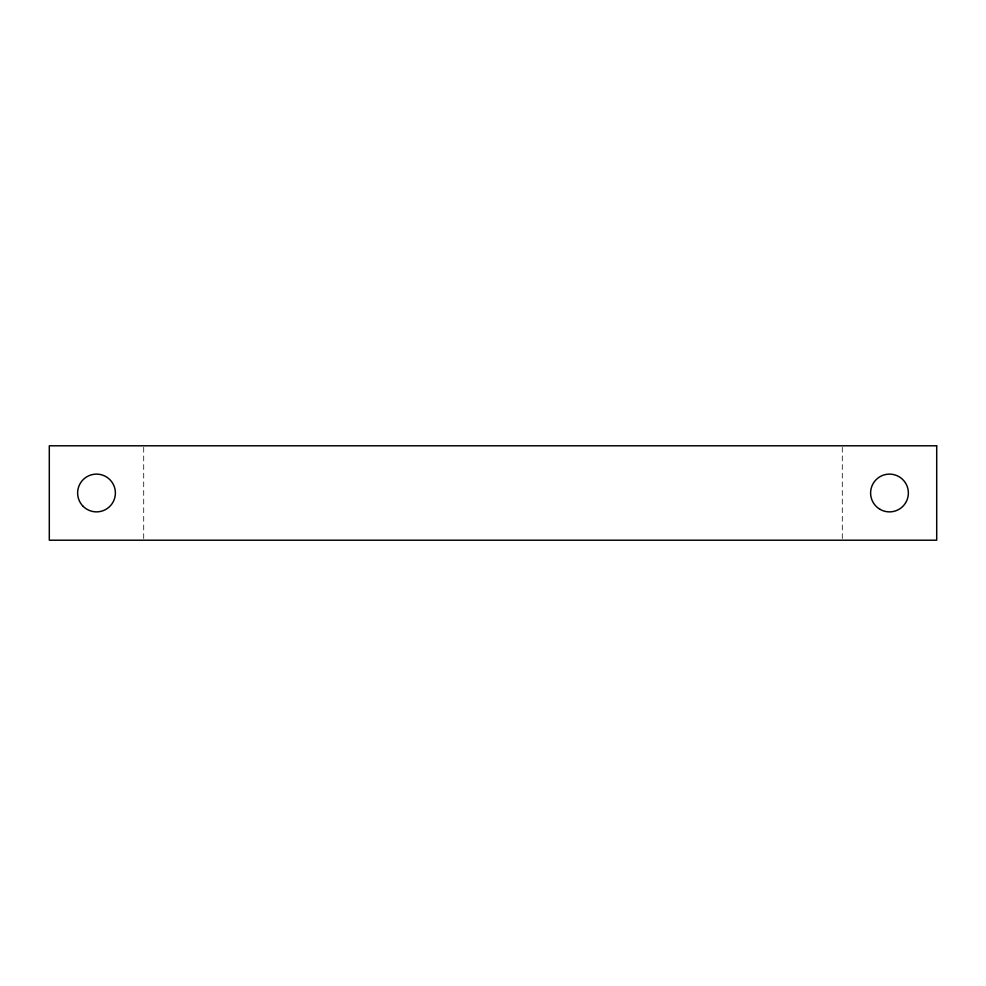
<?xml version="1.0" encoding="UTF-8"?>
<svg xmlns="http://www.w3.org/2000/svg" width="986" height="986" viewBox="0 0 986 986"><rect width="100%" height="100%" fill="white"/><g stroke="black" fill="none" stroke-linecap="round" stroke-linejoin="round"><path stroke-width="0.74" stroke-dasharray="4.93 3.7" d="M842.29 447.324L842.29 538.676M143.709 447.324L143.709 538.676"/><path stroke-width="1.48" d="M936.7 445.795L49.3 445.795L49.3 540.205L936.7 540.205L936.7 445.795M880.054 509.355A18.882 18.882 0 0 0 908.377 493A18.882 18.882 0 0 0 880.054 476.645A18.882 18.882 0 0 0 880.054 509.355M83.157 506.348A18.882 18.882 0 0 0 114.746 497.881A18.882 18.882 0 0 0 91.612 474.759A18.882 18.882 0 0 0 83.157 506.348"/></g></svg>
